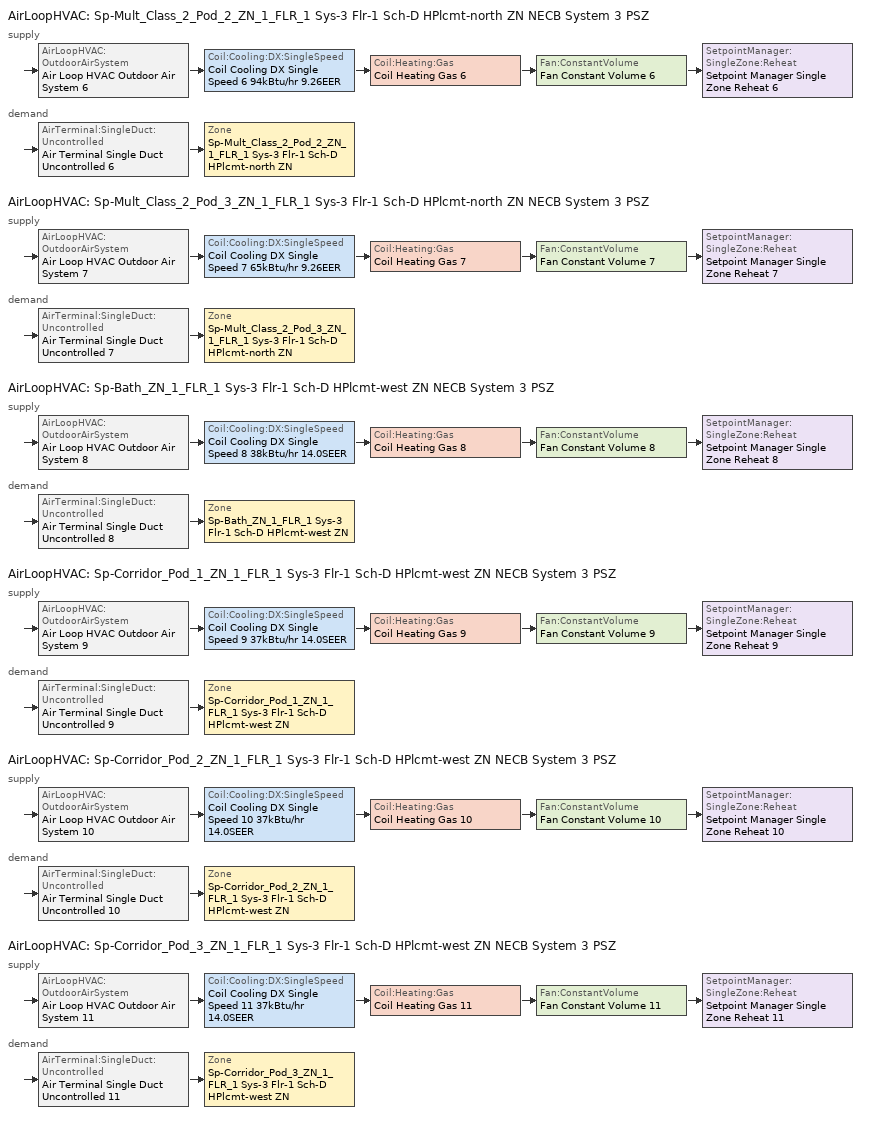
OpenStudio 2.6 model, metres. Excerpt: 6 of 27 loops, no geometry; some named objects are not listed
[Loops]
AirLoopHVAC 'Sp-Mult_Class_2_Pod_2_ZN_1_FLR_1 Sys-3 Flr-1 Sch-D HPlcmt-north ZN NECB System 3 PSZ'
 supply: AirLoopHVAC:OutdoorAirSystem 'Air Loop HVAC Outdoor Air System 6' > Coil:Cooling:DX:SingleSpeed 'Coil Cooling DX Single Speed 6 94kBtu/hr 9.26EER' > Coil:Heating:Gas 'Coil Heating Gas 6' > Fan:ConstantVolume 'Fan Constant Volume 6' > SetpointManager:SingleZone:Reheat 'Setpoint Manager Single Zone Reheat 6'
 demand: AirTerminal:SingleDuct:Uncontrolled 'Air Terminal Single Duct Uncontrolled 6' > Zone 'Sp-Mult_Class_2_Pod_2_ZN_1_FLR_1 Sys-3 Flr-1 Sch-D HPlcmt-north ZN'
AirLoopHVAC 'Sp-Mult_Class_2_Pod_3_ZN_1_FLR_1 Sys-3 Flr-1 Sch-D HPlcmt-north ZN NECB System 3 PSZ'
 supply: AirLoopHVAC:OutdoorAirSystem 'Air Loop HVAC Outdoor Air System 7' > Coil:Cooling:DX:SingleSpeed 'Coil Cooling DX Single Speed 7 65kBtu/hr 9.26EER' > Coil:Heating:Gas 'Coil Heating Gas 7' > Fan:ConstantVolume 'Fan Constant Volume 7' > SetpointManager:SingleZone:Reheat 'Setpoint Manager Single Zone Reheat 7'
 demand: AirTerminal:SingleDuct:Uncontrolled 'Air Terminal Single Duct Uncontrolled 7' > Zone 'Sp-Mult_Class_2_Pod_3_ZN_1_FLR_1 Sys-3 Flr-1 Sch-D HPlcmt-north ZN'
AirLoopHVAC 'Sp-Bath_ZN_1_FLR_1 Sys-3 Flr-1 Sch-D HPlcmt-west ZN NECB System 3 PSZ'
 supply: AirLoopHVAC:OutdoorAirSystem 'Air Loop HVAC Outdoor Air System 8' > Coil:Cooling:DX:SingleSpeed 'Coil Cooling DX Single Speed 8 38kBtu/hr 14.0SEER' > Coil:Heating:Gas 'Coil Heating Gas 8' > Fan:ConstantVolume 'Fan Constant Volume 8' > SetpointManager:SingleZone:Reheat 'Setpoint Manager Single Zone Reheat 8'
 demand: AirTerminal:SingleDuct:Uncontrolled 'Air Terminal Single Duct Uncontrolled 8' > Zone 'Sp-Bath_ZN_1_FLR_1 Sys-3 Flr-1 Sch-D HPlcmt-west ZN'
AirLoopHVAC 'Sp-Corridor_Pod_1_ZN_1_FLR_1 Sys-3 Flr-1 Sch-D HPlcmt-west ZN NECB System 3 PSZ'
 supply: AirLoopHVAC:OutdoorAirSystem 'Air Loop HVAC Outdoor Air System 9' > Coil:Cooling:DX:SingleSpeed 'Coil Cooling DX Single Speed 9 37kBtu/hr 14.0SEER' > Coil:Heating:Gas 'Coil Heating Gas 9' > Fan:ConstantVolume 'Fan Constant Volume 9' > SetpointManager:SingleZone:Reheat 'Setpoint Manager Single Zone Reheat 9'
 demand: AirTerminal:SingleDuct:Uncontrolled 'Air Terminal Single Duct Uncontrolled 9' > Zone 'Sp-Corridor_Pod_1_ZN_1_FLR_1 Sys-3 Flr-1 Sch-D HPlcmt-west ZN'
AirLoopHVAC 'Sp-Corridor_Pod_2_ZN_1_FLR_1 Sys-3 Flr-1 Sch-D HPlcmt-west ZN NECB System 3 PSZ'
 supply: AirLoopHVAC:OutdoorAirSystem 'Air Loop HVAC Outdoor Air System 10' > Coil:Cooling:DX:SingleSpeed 'Coil Cooling DX Single Speed 10 37kBtu/hr 14.0SEER' > Coil:Heating:Gas 'Coil Heating Gas 10' > Fan:ConstantVolume 'Fan Constant Volume 10' > SetpointManager:SingleZone:Reheat 'Setpoint Manager Single Zone Reheat 10'
 demand: AirTerminal:SingleDuct:Uncontrolled 'Air Terminal Single Duct Uncontrolled 10' > Zone 'Sp-Corridor_Pod_2_ZN_1_FLR_1 Sys-3 Flr-1 Sch-D HPlcmt-west ZN'
AirLoopHVAC 'Sp-Corridor_Pod_3_ZN_1_FLR_1 Sys-3 Flr-1 Sch-D HPlcmt-west ZN NECB System 3 PSZ'
 supply: AirLoopHVAC:OutdoorAirSystem 'Air Loop HVAC Outdoor Air System 11' > Coil:Cooling:DX:SingleSpeed 'Coil Cooling DX Single Speed 11 37kBtu/hr 14.0SEER' > Coil:Heating:Gas 'Coil Heating Gas 11' > Fan:ConstantVolume 'Fan Constant Volume 11' > SetpointManager:SingleZone:Reheat 'Setpoint Manager Single Zone Reheat 11'
 demand: AirTerminal:SingleDuct:Uncontrolled 'Air Terminal Single Duct Uncontrolled 11' > Zone 'Sp-Corridor_Pod_3_ZN_1_FLR_1 Sys-3 Flr-1 Sch-D HPlcmt-west ZN'
[Sizing:Zone] Zone Cooling Design Supply Air Temperature Input Method=SupplyAirTemperature; Zone Cooling Design Supply Air Temperature {C}=13; Zone Cooling Design Supply Air Temperature Difference {deltaC}=11.11; Zone Heating Design Supply Air Temperature Input Method=SupplyAirTemperature; Zone Heating Design Supply Air Temperature {C}=43; Zone Heating Design Supply Air Temperature Difference {deltaC}=11.11; Zone Cooling Design Supply Air Humidity Ratio {kg-H2O/kg-air}=0.0085; Zone Heating Design Supply Air Humidity Ratio {kg-H2O/kg-air}=0.008; Zone Heating Sizing Factor=1.3; Zone Cooling Sizing Factor=1.1; Cooling Design Air Flow Method=DesignDay; Heating Design Air Flow Method=DesignDay; Account for Dedicated Outdoor Air System=No; Dedicated Outdoor Air System Control Strategy=NeutralSupplyAir; Dedicated Outdoor Air Low Setpoint Temperature for Design {C}=autosize; Dedicated Outdoor Air High Setpoint Temperature for Design {C}=autosize
Sp-Mult_Class_2_Pod_2_ZN_1_FLR_1 Sys-3 Flr-1 Sch-D HPlcmt-north ZN; Sp-Mult_Class_2_Pod_3_ZN_1_FLR_1 Sys-3 Flr-1 Sch-D HPlcmt-north ZN; Sp-Bath_ZN_1_FLR_1 Sys-3 Flr-1 Sch-D HPlcmt-west ZN; Sp-Corridor_Pod_1_ZN_1_FLR_1 Sys-3 Flr-1 Sch-D HPlcmt-west ZN; Sp-Corridor_Pod_2_ZN_1_FLR_1 Sys-3 Flr-1 Sch-D HPlcmt-west ZN; Sp-Corridor_Pod_3_ZN_1_FLR_1 Sys-3 Flr-1 Sch-D HPlcmt-west ZN
[Zone equipment]
Sp-Mult_Class_2_Pod_2_ZN_1_FLR_1 Sys-3 Flr-1 Sch-D HPlcmt-north ZN: Air Terminal Single Duct Uncontrolled 6, Zone HVAC Baseboard Convective Water 6
Sp-Mult_Class_2_Pod_3_ZN_1_FLR_1 Sys-3 Flr-1 Sch-D HPlcmt-north ZN: Air Terminal Single Duct Uncontrolled 7, Zone HVAC Baseboard Convective Water 7
Sp-Bath_ZN_1_FLR_1 Sys-3 Flr-1 Sch-D HPlcmt-west ZN: Air Terminal Single Duct Uncontrolled 8, Zone HVAC Baseboard Convective Water 8
Sp-Corridor_Pod_1_ZN_1_FLR_1 Sys-3 Flr-1 Sch-D HPlcmt-west ZN: Air Terminal Single Duct Uncontrolled 9, Zone HVAC Baseboard Convective Water 9
Sp-Corridor_Pod_2_ZN_1_FLR_1 Sys-3 Flr-1 Sch-D HPlcmt-west ZN: Air Terminal Single Duct Uncontrolled 10, Zone HVAC Baseboard Convective Water 10
Sp-Corridor_Pod_3_ZN_1_FLR_1 Sys-3 Flr-1 Sch-D HPlcmt-west ZN: Air Terminal Single Duct Uncontrolled 11, Zone HVAC Baseboard Convective Water 11
[AirLoopHVAC] Design Supply Air Flow Rate {m3/s}=AutoSize
Name | Availability Schedule
Sp-Mult_Class_2_Pod_2_ZN_1_FLR_1 Sys-3 Flr-1 Sch-D HPlcmt-north ZN NECB System 3 PSZ | Sp-Mult_Class_2_Pod_2_ZN_1_FLR_1 Sys-3 Flr-1 Sch-D HPlcmt-north ZN NECB System 3 PSZ Occ Sch
Sp-Mult_Class_2_Pod_3_ZN_1_FLR_1 Sys-3 Flr-1 Sch-D HPlcmt-north ZN NECB System 3 PSZ | Sp-Mult_Class_2_Pod_3_ZN_1_FLR_1 Sys-3 Flr-1 Sch-D HPlcmt-north ZN NECB System 3 PSZ Occ Sch
Sp-Bath_ZN_1_FLR_1 Sys-3 Flr-1 Sch-D HPlcmt-west ZN NECB System 3 PSZ | Sp-Bath_ZN_1_FLR_1 Sys-3 Flr-1 Sch-D HPlcmt-west ZN NECB System 3 PSZ Occ Sch
Sp-Corridor_Pod_1_ZN_1_FLR_1 Sys-3 Flr-1 Sch-D HPlcmt-west ZN NECB System 3 PSZ | Sp-Corridor_Pod_1_ZN_1_FLR_1 Sys-3 Flr-1 Sch-D HPlcmt-west ZN NECB System 3 PSZ Occ Sch
Sp-Corridor_Pod_2_ZN_1_FLR_1 Sys-3 Flr-1 Sch-D HPlcmt-west ZN NECB System 3 PSZ | Sp-Corridor_Pod_2_ZN_1_FLR_1 Sys-3 Flr-1 Sch-D HPlcmt-west ZN NECB System 3 PSZ Occ Sch
Sp-Corridor_Pod_3_ZN_1_FLR_1 Sys-3 Flr-1 Sch-D HPlcmt-west ZN NECB System 3 PSZ | Sp-Corridor_Pod_3_ZN_1_FLR_1 Sys-3 Flr-1 Sch-D HPlcmt-west ZN NECB System 3 PSZ Occ Sch
[Sizing:System] Type of Load to Size On=Sensible; Design Outdoor Air Flow Rate {m3/s}=Autosize; Minimum System Air Flow Ratio=1; Preheat Design Temperature {C}=7; Preheat Design Humidity Ratio {kg-H2O/kg-Air}=0.008; Precool Design Temperature {C}=13; Precool Design Humidity Ratio {kg-H2O/kg-Air}=0.008; Central Cooling Design Supply Air Temperature {C}=13; Central Heating Design Supply Air Temperature {C}=43; Sizing Option=NonCoincident; 100% Outdoor Air in Cooling=No; 100% Outdoor Air in Heating=No; Central Cooling Design Supply Air Humidity Ratio {kg-H2O/kg-Air}=0.0085; Central Heating Design Supply Air Humidity Ratio {kg-H2O/kg-Air}=0.008; Cooling Design Air Flow Method=DesignDay; Cooling Design Air Flow Rate {m3/s}=0; Heating Design Air Flow Method=DesignDay; Heating Design Air Flow Rate {m3/s}=0; System Outdoor Air Method=ZoneSum; Zone Maximum Outdoor Air Fraction=1; Cooling Supply Air Flow Rate Per Floor Area {m3/s-m2}=0.00996765; Cooling Fraction of Autosized Cooling Supply Air Flow Rate=1; Cooling Supply Air Flow Rate Per Unit Cooling Capacity {m3/s-W}=3.94755e-05; Heating Supply Air Flow Rate Per Floor Area {m3/s-m2}=0.00996765; Heating Fraction of Autosized Heating Supply Air Flow Rate=1; Heating Fraction of Autosized Cooling Supply Air Flow Rate=1; Heating Supply Air Flow Rate Per Unit Heating Capacity {m3/s-W}=3.15882e-05; Cooling Design Capacity Method=CoolingDesignCapacity; Cooling Design Capacity {W}=autosize; Cooling Design Capacity Per Floor Area {W/m2}=234.7; Fraction of Autosized Cooling Design Capacity=1; Heating Design Capacity Method=HeatingDesignCapacity; Heating Design Capacity {W}=autosize; Heating Design Capacity Per Floor Area {W/m2}=157; Fraction of Autosized Heating Design Capacity=1; Central Cooling Capacity Control Method=OnOff
Sp-Mult_Class_2_Pod_2_ZN_1_FLR_1 Sys-3 Flr-1 Sch-D HPlcmt-north ZN NECB System 3 PSZ; Sp-Mult_Class_2_Pod_3_ZN_1_FLR_1 Sys-3 Flr-1 Sch-D HPlcmt-north ZN NECB System 3 PSZ; Sp-Bath_ZN_1_FLR_1 Sys-3 Flr-1 Sch-D HPlcmt-west ZN NECB System 3 PSZ; Sp-Corridor_Pod_1_ZN_1_FLR_1 Sys-3 Flr-1 Sch-D HPlcmt-west ZN NECB System 3 PSZ; Sp-Corridor_Pod_2_ZN_1_FLR_1 Sys-3 Flr-1 Sch-D HPlcmt-west ZN NECB System 3 PSZ; Sp-Corridor_Pod_3_ZN_1_FLR_1 Sys-3 Flr-1 Sch-D HPlcmt-west ZN NECB System 3 PSZ
[Fan:ConstantVolume] Availability Schedule=Always On Discrete; Fan Efficiency=0.39975; Pressure Rise {Pa}=640; Maximum Flow Rate {m3/s}=AutoSize; Motor Efficiency=0.615
Fan Constant Volume 6; Fan Constant Volume 7; Fan Constant Volume 8; Fan Constant Volume 9; Fan Constant Volume 10; Fan Constant Volume 11
[Coil:Heating:Gas] Availability Schedule=Always On Discrete; Nominal Capacity {W}=AutoSize; Parasitic Electric Load {W}=0; Part Load Fraction Correlation Curve=FURNACE-EFFPLR-NECB2011; Parasitic Gas Load {W}=0
Name | Gas Burner Efficiency
Coil Heating Gas 6; Coil Heating Gas 7 | 0.81
Coil Heating Gas 8; Coil Heating Gas 9; Coil Heating Gas 10; Coil Heating Gas 11 | 0.924
[Coil:Cooling:DX:SingleSpeed] Availability Schedule=Always On Discrete; Rated Total Cooling Capacity {W}=autosize; Rated Sensible Heat Ratio=autosize; Rated Air Flow Rate {m3/s}=autosize; Rated Evaporator Fan Power Per Volume Flow Rate {W/(m3/s)}=773.3; Total Cooling Capacity Function of Temperature Curve=DXCOOL-NECB2011-REF-CAPFT; Total Cooling Capacity Function of Flow Fraction Curve=DXCOOL-NECB2011-REF-CAPFFLOW; Energy Input Ratio Function of Temperature Curve=DXCOOL-NECB2011-REF-COOLEIRFT; Energy Input Ratio Function of Flow Fraction Curve=DXCOOL-NECB2011-REF-COOLEIRFFLOW; Part Load Fraction Correlation Curve=DXCOOL-NECB2011-REF-COOLPLFFPLR; Condenser Type=AirCooled; Evaporative Condenser Effectiveness=0; Evaporative Condenser Air Flow Rate {m3/s}=Autosize; Evaporative Condenser Pump Rated Power Consumption {W}=Autosize; Crankcase Heater Capacity {W}=0; Maximum Outdoor Dry-Bulb Temperature for Crankcase Heater Operation {C}=0; Basin Heater Capacity {W/K}=0; Basin Heater Setpoint Temperature {C}=10
Name | Rated COP {W/W}
Coil Cooling DX Single Speed 6 94kBtu/hr 9.26EER | 3.19842
Coil Cooling DX Single Speed 7 65kBtu/hr 9.26EER | 3.17735
Coil Cooling DX Single Speed 8 38kBtu/hr 14.0SEER; Coil Cooling DX Single Speed 9 37kBtu/hr 14.0SEER; Coil Cooling DX Single Speed 10 37kBtu/hr 14.0SEER; Coil Cooling DX Single Speed 11 37kBtu/hr 14.0SEER | 3.8248
[Controller:OutdoorAir] Minimum Outdoor Air Flow Rate {m3/s}=autosize; Maximum Outdoor Air Flow Rate {m3/s}=Autosize; Economizer Control Action Type=ModulateFlow; Lockout Type=NoLockout; Minimum Limit Type=FixedMinimum; High Humidity Control=No; Heat Recovery Bypass Control Type=BypassWhenOAFlowGreaterThanMinimum
Name | Economizer Control Type | Minimum Outdoor Air Schedule | Controller Mechanical Ventilation | Economizer Maximum Limit Dry-Bulb Temperature {C} | Economizer Maximum Limit Enthalpy {J/kg} | Economizer Minimum Limit Dry-Bulb Temperature {C}
Controller Outdoor Air 6 | DifferentialEnthalpy | Sp-Mult_Class_2_Pod_2_ZN_1_FLR_1 Sys-3 Flr-1 Sch-D HPlcmt-north ZN NECB System 3 PSZ Occ Sch | Controller Mechanical Ventilation 6
Controller Outdoor Air 7 | NoEconomizer | Sp-Mult_Class_2_Pod_3_ZN_1_FLR_1 Sys-3 Flr-1 Sch-D HPlcmt-north ZN NECB System 3 PSZ Occ Sch | Controller Mechanical Ventilation 7 | 28 | 64000 | -100
Controller Outdoor Air 8 | NoEconomizer | Sp-Bath_ZN_1_FLR_1 Sys-3 Flr-1 Sch-D HPlcmt-west ZN NECB System 3 PSZ Occ Sch | Controller Mechanical Ventilation 8 | 28 | 64000 | -100
Controller Outdoor Air 9 | NoEconomizer | Sp-Corridor_Pod_1_ZN_1_FLR_1 Sys-3 Flr-1 Sch-D HPlcmt-west ZN NECB System 3 PSZ Occ Sch | Controller Mechanical Ventilation 9 | 28 | 64000 | -100
Controller Outdoor Air 10 | NoEconomizer | Sp-Corridor_Pod_2_ZN_1_FLR_1 Sys-3 Flr-1 Sch-D HPlcmt-west ZN NECB System 3 PSZ Occ Sch | Controller Mechanical Ventilation 10 | 28 | 64000 | -100
Controller Outdoor Air 11 | NoEconomizer | Sp-Corridor_Pod_3_ZN_1_FLR_1 Sys-3 Flr-1 Sch-D HPlcmt-west ZN NECB System 3 PSZ Occ Sch | Controller Mechanical Ventilation 11 | 28 | 64000 | -100
[Controller:MechanicalVentilation] Availability Schedule=Always On Discrete; System Outdoor Air Method=ZoneSum
Controller Mechanical Ventilation 6; Controller Mechanical Ventilation 7; Controller Mechanical Ventilation 8; Controller Mechanical Ventilation 9; Controller Mechanical Ventilation 10; Controller Mechanical Ventilation 11
[AirLoopHVAC:OutdoorAirSystem]
Name | Controller
Air Loop HVAC Outdoor Air System 6 | Controller Outdoor Air 6
Air Loop HVAC Outdoor Air System 7 | Controller Outdoor Air 7
Air Loop HVAC Outdoor Air System 8 | Controller Outdoor Air 8
Air Loop HVAC Outdoor Air System 9 | Controller Outdoor Air 9
Air Loop HVAC Outdoor Air System 10 | Controller Outdoor Air 10
Air Loop HVAC Outdoor Air System 11 | Controller Outdoor Air 11
[SetpointManager:SingleZone:Reheat] Minimum Supply Air Temperature {C}=13; Maximum Supply Air Temperature {C}=43
Name | Control Zone
Setpoint Manager Single Zone Reheat 6 | Sp-Mult_Class_2_Pod_2_ZN_1_FLR_1 Sys-3 Flr-1 Sch-D HPlcmt-north ZN
Setpoint Manager Single Zone Reheat 7 | Sp-Mult_Class_2_Pod_3_ZN_1_FLR_1 Sys-3 Flr-1 Sch-D HPlcmt-north ZN
Setpoint Manager Single Zone Reheat 8 | Sp-Bath_ZN_1_FLR_1 Sys-3 Flr-1 Sch-D HPlcmt-west ZN
Setpoint Manager Single Zone Reheat 9 | Sp-Corridor_Pod_1_ZN_1_FLR_1 Sys-3 Flr-1 Sch-D HPlcmt-west ZN
Setpoint Manager Single Zone Reheat 10 | Sp-Corridor_Pod_2_ZN_1_FLR_1 Sys-3 Flr-1 Sch-D HPlcmt-west ZN
Setpoint Manager Single Zone Reheat 11 | Sp-Corridor_Pod_3_ZN_1_FLR_1 Sys-3 Flr-1 Sch-D HPlcmt-west ZN
[AirTerminal:SingleDuct:Uncontrolled] Availability Schedule=Always On Discrete; Maximum Air Flow Rate {m3/s}=AutoSize
Air Terminal Single Duct Uncontrolled 6; Air Terminal Single Duct Uncontrolled 7; Air Terminal Single Duct Uncontrolled 8; Air Terminal Single Duct Uncontrolled 9; Air Terminal Single Duct Uncontrolled 10; Air Terminal Single Duct Uncontrolled 11
[HeatExchanger:AirToAir:SensibleAndLatent] Availability Schedule=Always On Discrete; Nominal Supply Air Flow Rate {m3/s}=autosize; Sensible Effectiveness at 100% Heating Air Flow=0.5; Latent Effectiveness at 100% Heating Air Flow=0.5; Sensible Effectiveness at 75% Heating Air Flow=0.5; Latent Effectiveness at 75% Heating Air Flow=0.5; Sensible Effectiveness at 100% Cooling Air Flow=0.5; Latent Effectiveness at 100% Cooling Air Flow=0.5; Sensible Effectiveness at 75% Cooling Air Flow=0.5; Latent Effectiveness at 75% Cooling Air Flow=0.5; Supply Air Outlet Temperature Control=Yes; Heat Exchanger Type=Rotary; Frost Control Type=ExhaustOnly; Threshold Temperature {C}=-23.3; Initial Defrost Time Fraction=0.167; Rate of Defrost Time Fraction Increase {1/K}=1.44; Economizer Lockout=Yes
Name | Nominal Electric Power {W}
Sp-Gym_ZN_1_FLR_1 Sys-3 Flr-1 Sch-B HPlcmt-east ZN NECB System 3 PSZ ERV | 440.369
Sp-Kitchen_ZN_1_FLR_1 Sys-3 Flr-1 Sch-B HPlcmt-east ZN NECB System 3 PSZ ERV | 215.333
Sp-Library_Media_Center_ZN_1_FLR_1 Sys-3 Flr-1 Sch-C HPlcmt-east ZN NECB System 3 PSZ ERV | 297.234
Sp-Lobby_ZN_1_FLR_1 Sys-3 Flr-1 Sch-C HPlcmt-south ZN NECB System 3 PSZ ERV | 546.752
Sp-Main_Corridor_ZN_1_FLR_1 Sys-3 Flr-1 Sch-D HPlcmt-west ZN NECB System 3 PSZ ERV | 169.407
Sp-Mech_ZN_1_FLR_1 Sys-3 Flr-1 Sch-D HPlcmt-core ZN NECB System 3 PSZ ERV | 105.111
Sp-Mult_Class_1_Pod_1_ZN_1_FLR_1 Sys-3 Flr-1 Sch-D HPlcmt-south ZN NECB System 3 PSZ ERV; Sp-Mult_Class_1_Pod_2_ZN_1_FLR_1 Sys-3 Flr-1 Sch-D HPlcmt-south ZN NECB System 3 PSZ ERV; Sp-Mult_Class_1_Pod_3_ZN_1_FLR_1 Sys-3 Flr-1 Sch-D HPlcmt-south ZN NECB System 3 PSZ ERV; Sp-Mult_Class_2_Pod_1_ZN_1_FLR_1 Sys-3 Flr-1 Sch-D HPlcmt-north ZN NECB System 3 PSZ ERV; Sp-Mult_Class_2_Pod_2_ZN_1_FLR_1 Sys-3 Flr-1 Sch-D HPlcmt-north ZN NECB System 3 PSZ ERV | 1002.76
Sp-Mult_Class_2_Pod_3_ZN_1_FLR_1 Sys-3 Flr-1 Sch-D HPlcmt-north ZN NECB System 3 PSZ ERV | 679.183
Sp-Offices_ZN_1_FLR_1 Sys-3 Flr-1 Sch-A HPlcmt-east ZN NECB System 3 PSZ ERV | 183.414
[SetpointManager:OutdoorAirPretreat] Minimum Setpoint Temperature {C}=-99; Maximum Setpoint Temperature {C}=99; Minimum Setpoint Humidity Ratio {kgWater/kgDryAir}=1e-05; Maximum Setpoint Humidity Ratio {kgWater/kgDryAir}=1
Setpoint Manager Outdoor Air Pretreat 1; Setpoint Manager Outdoor Air Pretreat 2; Setpoint Manager Outdoor Air Pretreat 3; Setpoint Manager Outdoor Air Pretreat 4; Setpoint Manager Outdoor Air Pretreat 5; Setpoint Manager Outdoor Air Pretreat 6; Setpoint Manager Outdoor Air Pretreat 7; Setpoint Manager Outdoor Air Pretreat 8; Setpoint Manager Outdoor Air Pretreat 9; Setpoint Manager Outdoor Air Pretreat 10; Setpoint Manager Outdoor Air Pretreat 11; Setpoint Manager Outdoor Air Pretreat 12; Setpoint Manager Outdoor Air Pretreat 13; Setpoint Manager Outdoor Air Pretreat 14; Setpoint Manager Outdoor Air Pretreat 15; Setpoint Manager Outdoor Air Pretreat 16; Setpoint Manager Outdoor Air Pretreat 17; Setpoint Manager Outdoor Air Pretreat 18; Setpoint Manager Outdoor Air Pretreat 19; Setpoint Manager Outdoor Air Pretreat 20; Setpoint Manager Outdoor Air Pretreat 21; Setpoint Manager Outdoor Air Pretreat 22; Setpoint Manager Outdoor Air Pretreat 23; Setpoint Manager Outdoor Air Pretreat 24; Setpoint Manager Outdoor Air Pretreat 25
[AvailabilityManager:NightCycle] Control Type=CycleOnAny; Thermostat Tolerance {deltaC}=1; Cycling Run Time {s}=3600
Availability Manager Night Cycle 1; Availability Manager Night Cycle 2; Availability Manager Night Cycle 3; Availability Manager Night Cycle 4; Availability Manager Night Cycle 5; Availability Manager Night Cycle 6; Availability Manager Night Cycle 7; Availability Manager Night Cycle 8; Availability Manager Night Cycle 9; Availability Manager Night Cycle 10; Availability Manager Night Cycle 11; Availability Manager Night Cycle 12; Availability Manager Night Cycle 13; Availability Manager Night Cycle 14; Availability Manager Night Cycle 15; Availability Manager Night Cycle 16; Availability Manager Night Cycle 17; Availability Manager Night Cycle 18; Availability Manager Night Cycle 19; Availability Manager Night Cycle 20; Availability Manager Night Cycle 21; Availability Manager Night Cycle 22; Availability Manager Night Cycle 23; Availability Manager Night Cycle 24; Availability Manager Night Cycle 25
[Schedule:Ruleset]
Name | Default Day Schedule | Summer Design Day Schedule | Winter Design Day Schedule
Sp-Bath_ZN_1_FLR_1 Sys-3 Flr-1 Sch-D HPlcmt-west ZN NECB System 3 PSZ Occ Sch | Sp-Bath_ZN_1_FLR_1 Sys-3 Flr-1 Sch-D HPlcmt-west ZN NECB System 3 PSZ Occ Sch Default | Sp-Bath_ZN_1_FLR_1 Sys-3 Flr-1 Sch-D HPlcmt-west ZN NECB System 3 PSZ Occ Sch Summer Design Day | Sp-Bath_ZN_1_FLR_1 Sys-3 Flr-1 Sch-D HPlcmt-west ZN NECB System 3 PSZ Occ Sch Winter Design Day
Sp-Corridor_Pod_1_ZN_1_FLR_1 Sys-3 Flr-1 Sch-D HPlcmt-west ZN NECB System 3 PSZ Occ Sch | Sp-Corridor_Pod_1_ZN_1_FLR_1 Sys-3 Flr-1 Sch-D HPlcmt-west ZN NECB System 3 PSZ Occ Sch Default | Sp-Corridor_Pod_1_ZN_1_FLR_1 Sys-3 Flr-1 Sch-D HPlcmt-west ZN NECB System 3 PSZ Occ Sch Summer Design Day | Sp-Corridor_Pod_1_ZN_1_FLR_1 Sys-3 Flr-1 Sch-D HPlcmt-west ZN NECB System 3 PSZ Occ Sch Winter Design Day
Sp-Corridor_Pod_2_ZN_1_FLR_1 Sys-3 Flr-1 Sch-D HPlcmt-west ZN NECB System 3 PSZ Occ Sch | Sp-Corridor_Pod_2_ZN_1_FLR_1 Sys-3 Flr-1 Sch-D HPlcmt-west ZN NECB System 3 PSZ Occ Sch Default | Sp-Corridor_Pod_2_ZN_1_FLR_1 Sys-3 Flr-1 Sch-D HPlcmt-west ZN NECB System 3 PSZ Occ Sch Summer Design Day | Sp-Corridor_Pod_2_ZN_1_FLR_1 Sys-3 Flr-1 Sch-D HPlcmt-west ZN NECB System 3 PSZ Occ Sch Winter Design Day
Sp-Corridor_Pod_3_ZN_1_FLR_1 Sys-3 Flr-1 Sch-D HPlcmt-west ZN NECB System 3 PSZ Occ Sch | Sp-Corridor_Pod_3_ZN_1_FLR_1 Sys-3 Flr-1 Sch-D HPlcmt-west ZN NECB System 3 PSZ Occ Sch Default | Sp-Corridor_Pod_3_ZN_1_FLR_1 Sys-3 Flr-1 Sch-D HPlcmt-west ZN NECB System 3 PSZ Occ Sch Summer Design Day | Sp-Corridor_Pod_3_ZN_1_FLR_1 Sys-3 Flr-1 Sch-D HPlcmt-west ZN NECB System 3 PSZ Occ Sch Winter Design Day
Sp-Mult_Class_2_Pod_2_ZN_1_FLR_1 Sys-3 Flr-1 Sch-D HPlcmt-north ZN NECB System 3 PSZ Occ Sch | Sp-Mult_Class_2_Pod_2_ZN_1_FLR_1 Sys-3 Flr-1 Sch-D HPlcmt-north ZN NECB System 3 PSZ Occ Sch Default | Sp-Mult_Class_2_Pod_2_ZN_1_FLR_1 Sys-3 Flr-1 Sch-D HPlcmt-north ZN NECB System 3 PSZ Occ Sch Summer Design Day | Sp-Mult_Class_2_Pod_2_ZN_1_FLR_1 Sys-3 Flr-1 Sch-D HPlcmt-north ZN NECB System 3 PSZ Occ Sch Winter Design Day
Sp-Mult_Class_2_Pod_3_ZN_1_FLR_1 Sys-3 Flr-1 Sch-D HPlcmt-north ZN NECB System 3 PSZ Occ Sch | Sp-Mult_Class_2_Pod_3_ZN_1_FLR_1 Sys-3 Flr-1 Sch-D HPlcmt-north ZN NECB System 3 PSZ Occ Sch Default | Sp-Mult_Class_2_Pod_3_ZN_1_FLR_1 Sys-3 Flr-1 Sch-D HPlcmt-north ZN NECB System 3 PSZ Occ Sch Summer Design Day | Sp-Mult_Class_2_Pod_3_ZN_1_FLR_1 Sys-3 Flr-1 Sch-D HPlcmt-north ZN NECB System 3 PSZ Occ Sch Winter Design Day
[Schedule:Day]
Sp-Bath_ZN_1_FLR_1 Sys-3 Flr-1 Sch-D HPlcmt-west ZN NECB System 3 PSZ Occ Sch Default; Sp-Bath_ZN_1_FLR_1 Sys-3 Flr-1 Sch-D HPlcmt-west ZN NECB System 3 PSZ Occ Sch Winter Design Day; Sp-Bath_ZN_1_FLR_1 Sys-3 Flr-1 Sch-D HPlcmt-west ZN NECB System 3 PSZ Occ Sch Summer Design Day; Sp-Corridor_Pod_1_ZN_1_FLR_1 Sys-3 Flr-1 Sch-D HPlcmt-west ZN NECB System 3 PSZ Occ Sch Default; Sp-Corridor_Pod_1_ZN_1_FLR_1 Sys-3 Flr-1 Sch-D HPlcmt-west ZN NECB System 3 PSZ Occ Sch Winter Design Day; Sp-Corridor_Pod_1_ZN_1_FLR_1 Sys-3 Flr-1 Sch-D HPlcmt-west ZN NECB System 3 PSZ Occ Sch Summer Design Day; Sp-Corridor_Pod_2_ZN_1_FLR_1 Sys-3 Flr-1 Sch-D HPlcmt-west ZN NECB System 3 PSZ Occ Sch Default; Sp-Corridor_Pod_2_ZN_1_FLR_1 Sys-3 Flr-1 Sch-D HPlcmt-west ZN NECB System 3 PSZ Occ Sch Winter Design Day; Sp-Corridor_Pod_2_ZN_1_FLR_1 Sys-3 Flr-1 Sch-D HPlcmt-west ZN NECB System 3 PSZ Occ Sch Summer Design Day; Sp-Corridor_Pod_3_ZN_1_FLR_1 Sys-3 Flr-1 Sch-D HPlcmt-west ZN NECB System 3 PSZ Occ Sch Default; Sp-Corridor_Pod_3_ZN_1_FLR_1 Sys-3 Flr-1 Sch-D HPlcmt-west ZN NECB System 3 PSZ Occ Sch Winter Design Day; Sp-Corridor_Pod_3_ZN_1_FLR_1 Sys-3 Flr-1 Sch-D HPlcmt-west ZN NECB System 3 PSZ Occ Sch Summer Design Day; Sp-Mult_Class_2_Pod_2_ZN_1_FLR_1 Sys-3 Flr-1 Sch-D HPlcmt-north ZN NECB System 3 PSZ Occ Sch Default; Sp-Mult_Class_2_Pod_2_ZN_1_FLR_1 Sys-3 Flr-1 Sch-D HPlcmt-north ZN NECB System 3 PSZ Occ Sch Winter Design Day; Sp-Mult_Class_2_Pod_2_ZN_1_FLR_1 Sys-3 Flr-1 Sch-D HPlcmt-north ZN NECB System 3 PSZ Occ Sch Summer Design Day; Sp-Mult_Class_2_Pod_3_ZN_1_FLR_1 Sys-3 Flr-1 Sch-D HPlcmt-north ZN NECB System 3 PSZ Occ Sch Default; Sp-Mult_Class_2_Pod_3_ZN_1_FLR_1 Sys-3 Flr-1 Sch-D HPlcmt-north ZN NECB System 3 PSZ Occ Sch Winter Design Day; Sp-Mult_Class_2_Pod_3_ZN_1_FLR_1 Sys-3 Flr-1 Sch-D HPlcmt-north ZN NECB System 3 PSZ Occ Sch Summer Design Day: 24, 0, 1
Sp-Bath_ZN_1_FLR_1 Sys-3 Flr-1 Sch-D HPlcmt-west ZN NECB System 3 PSZ Occ Sch Monday; Sp-Bath_ZN_1_FLR_1 Sys-3 Flr-1 Sch-D HPlcmt-west ZN NECB System 3 PSZ Occ Sch Tuesday; Sp-Bath_ZN_1_FLR_1 Sys-3 Flr-1 Sch-D HPlcmt-west ZN NECB System 3 PSZ Occ Sch Wednesday; Sp-Bath_ZN_1_FLR_1 Sys-3 Flr-1 Sch-D HPlcmt-west ZN NECB System 3 PSZ Occ Sch Thursday; Sp-Bath_ZN_1_FLR_1 Sys-3 Flr-1 Sch-D HPlcmt-west ZN NECB System 3 PSZ Occ Sch Friday; Sp-Corridor_Pod_1_ZN_1_FLR_1 Sys-3 Flr-1 Sch-D HPlcmt-west ZN NECB System 3 PSZ Occ Sch Monday; Sp-Corridor_Pod_1_ZN_1_FLR_1 Sys-3 Flr-1 Sch-D HPlcmt-west ZN NECB System 3 PSZ Occ Sch Tuesday; Sp-Corridor_Pod_1_ZN_1_FLR_1 Sys-3 Flr-1 Sch-D HPlcmt-west ZN NECB System 3 PSZ Occ Sch Wednesday; Sp-Corridor_Pod_1_ZN_1_FLR_1 Sys-3 Flr-1 Sch-D HPlcmt-west ZN NECB System 3 PSZ Occ Sch Thursday; Sp-Corridor_Pod_1_ZN_1_FLR_1 Sys-3 Flr-1 Sch-D HPlcmt-west ZN NECB System 3 PSZ Occ Sch Friday; Sp-Corridor_Pod_2_ZN_1_FLR_1 Sys-3 Flr-1 Sch-D HPlcmt-west ZN NECB System 3 PSZ Occ Sch Monday; Sp-Corridor_Pod_2_ZN_1_FLR_1 Sys-3 Flr-1 Sch-D HPlcmt-west ZN NECB System 3 PSZ Occ Sch Tuesday; Sp-Corridor_Pod_2_ZN_1_FLR_1 Sys-3 Flr-1 Sch-D HPlcmt-west ZN NECB System 3 PSZ Occ Sch Wednesday; Sp-Corridor_Pod_2_ZN_1_FLR_1 Sys-3 Flr-1 Sch-D HPlcmt-west ZN NECB System 3 PSZ Occ Sch Thursday; Sp-Corridor_Pod_2_ZN_1_FLR_1 Sys-3 Flr-1 Sch-D HPlcmt-west ZN NECB System 3 PSZ Occ Sch Friday; Sp-Corridor_Pod_3_ZN_1_FLR_1 Sys-3 Flr-1 Sch-D HPlcmt-west ZN NECB System 3 PSZ Occ Sch Monday; Sp-Corridor_Pod_3_ZN_1_FLR_1 Sys-3 Flr-1 Sch-D HPlcmt-west ZN NECB System 3 PSZ Occ Sch Tuesday; Sp-Corridor_Pod_3_ZN_1_FLR_1 Sys-3 Flr-1 Sch-D HPlcmt-west ZN NECB System 3 PSZ Occ Sch Wednesday; Sp-Corridor_Pod_3_ZN_1_FLR_1 Sys-3 Flr-1 Sch-D HPlcmt-west ZN NECB System 3 PSZ Occ Sch Thursday; Sp-Corridor_Pod_3_ZN_1_FLR_1 Sys-3 Flr-1 Sch-D HPlcmt-west ZN NECB System 3 PSZ Occ Sch Friday; Sp-Mult_Class_2_Pod_2_ZN_1_FLR_1 Sys-3 Flr-1 Sch-D HPlcmt-north ZN NECB System 3 PSZ Occ Sch Monday; Sp-Mult_Class_2_Pod_2_ZN_1_FLR_1 Sys-3 Flr-1 Sch-D HPlcmt-north ZN NECB System 3 PSZ Occ Sch Tuesday; Sp-Mult_Class_2_Pod_2_ZN_1_FLR_1 Sys-3 Flr-1 Sch-D HPlcmt-north ZN NECB System 3 PSZ Occ Sch Wednesday; Sp-Mult_Class_2_Pod_2_ZN_1_FLR_1 Sys-3 Flr-1 Sch-D HPlcmt-north ZN NECB System 3 PSZ Occ Sch Thursday; Sp-Mult_Class_2_Pod_2_ZN_1_FLR_1 Sys-3 Flr-1 Sch-D HPlcmt-north ZN NECB System 3 PSZ Occ Sch Friday; Sp-Mult_Class_2_Pod_3_ZN_1_FLR_1 Sys-3 Flr-1 Sch-D HPlcmt-north ZN NECB System 3 PSZ Occ Sch Monday; Sp-Mult_Class_2_Pod_3_ZN_1_FLR_1 Sys-3 Flr-1 Sch-D HPlcmt-north ZN NECB System 3 PSZ Occ Sch Tuesday; Sp-Mult_Class_2_Pod_3_ZN_1_FLR_1 Sys-3 Flr-1 Sch-D HPlcmt-north ZN NECB System 3 PSZ Occ Sch Wednesday; Sp-Mult_Class_2_Pod_3_ZN_1_FLR_1 Sys-3 Flr-1 Sch-D HPlcmt-north ZN NECB System 3 PSZ Occ Sch Thursday; Sp-Mult_Class_2_Pod_3_ZN_1_FLR_1 Sys-3 Flr-1 Sch-D HPlcmt-north ZN NECB System 3 PSZ Occ Sch Friday: 9, 0, 0, 18, 0, 1, 19, 0, 0, 22, 0, 1, 24, 0, 0
Sp-Bath_ZN_1_FLR_1 Sys-3 Flr-1 Sch-D HPlcmt-west ZN NECB System 3 PSZ Occ Sch Saturday; Sp-Bath_ZN_1_FLR_1 Sys-3 Flr-1 Sch-D HPlcmt-west ZN NECB System 3 PSZ Occ Sch Sunday; Sp-Corridor_Pod_1_ZN_1_FLR_1 Sys-3 Flr-1 Sch-D HPlcmt-west ZN NECB System 3 PSZ Occ Sch Saturday; Sp-Corridor_Pod_1_ZN_1_FLR_1 Sys-3 Flr-1 Sch-D HPlcmt-west ZN NECB System 3 PSZ Occ Sch Sunday; Sp-Corridor_Pod_2_ZN_1_FLR_1 Sys-3 Flr-1 Sch-D HPlcmt-west ZN NECB System 3 PSZ Occ Sch Saturday; Sp-Corridor_Pod_2_ZN_1_FLR_1 Sys-3 Flr-1 Sch-D HPlcmt-west ZN NECB System 3 PSZ Occ Sch Sunday; Sp-Corridor_Pod_3_ZN_1_FLR_1 Sys-3 Flr-1 Sch-D HPlcmt-west ZN NECB System 3 PSZ Occ Sch Saturday; Sp-Corridor_Pod_3_ZN_1_FLR_1 Sys-3 Flr-1 Sch-D HPlcmt-west ZN NECB System 3 PSZ Occ Sch Sunday; Sp-Mult_Class_2_Pod_2_ZN_1_FLR_1 Sys-3 Flr-1 Sch-D HPlcmt-north ZN NECB System 3 PSZ Occ Sch Saturday; Sp-Mult_Class_2_Pod_2_ZN_1_FLR_1 Sys-3 Flr-1 Sch-D HPlcmt-north ZN NECB System 3 PSZ Occ Sch Sunday; Sp-Mult_Class_2_Pod_3_ZN_1_FLR_1 Sys-3 Flr-1 Sch-D HPlcmt-north ZN NECB System 3 PSZ Occ Sch Saturday; Sp-Mult_Class_2_Pod_3_ZN_1_FLR_1 Sys-3 Flr-1 Sch-D HPlcmt-north ZN NECB System 3 PSZ Occ Sch Sunday: 24, 0, 0
[Schedule:Rule] Date Specification Type=DateRange; Start Month=1; Start Day=1; End Month=12
Name | Schedule Ruleset | Rule Order | Day Schedule | Apply Monday | End Day | Apply Tuesday | Apply Wednesday | Apply Thursday | Apply Friday | Apply Saturday | Apply Sunday
Sp-Bath_ZN_1_FLR_1 Sys-3 Flr-1 Sch-D HPlcmt-west ZN NECB System 3 PSZ Occ Sch Monday Rule | Sp-Bath_ZN_1_FLR_1 Sys-3 Flr-1 Sch-D HPlcmt-west ZN NECB System 3 PSZ Occ Sch | 6 | Sp-Bath_ZN_1_FLR_1 Sys-3 Flr-1 Sch-D HPlcmt-west ZN NECB System 3 PSZ Occ Sch Monday | Yes | 25
Sp-Bath_ZN_1_FLR_1 Sys-3 Flr-1 Sch-D HPlcmt-west ZN NECB System 3 PSZ Occ Sch Tuesday Rule | Sp-Bath_ZN_1_FLR_1 Sys-3 Flr-1 Sch-D HPlcmt-west ZN NECB System 3 PSZ Occ Sch | 5 | Sp-Bath_ZN_1_FLR_1 Sys-3 Flr-1 Sch-D HPlcmt-west ZN NECB System 3 PSZ Occ Sch Tuesday |  | 26 | Yes
Sp-Bath_ZN_1_FLR_1 Sys-3 Flr-1 Sch-D HPlcmt-west ZN NECB System 3 PSZ Occ Sch Wednesday Rule | Sp-Bath_ZN_1_FLR_1 Sys-3 Flr-1 Sch-D HPlcmt-west ZN NECB System 3 PSZ Occ Sch | 4 | Sp-Bath_ZN_1_FLR_1 Sys-3 Flr-1 Sch-D HPlcmt-west ZN NECB System 3 PSZ Occ Sch Wednesday |  | 27 |  | Yes
Sp-Bath_ZN_1_FLR_1 Sys-3 Flr-1 Sch-D HPlcmt-west ZN NECB System 3 PSZ Occ Sch Thursday Rule | Sp-Bath_ZN_1_FLR_1 Sys-3 Flr-1 Sch-D HPlcmt-west ZN NECB System 3 PSZ Occ Sch | 3 | Sp-Bath_ZN_1_FLR_1 Sys-3 Flr-1 Sch-D HPlcmt-west ZN NECB System 3 PSZ Occ Sch Thursday |  | 28 |  |  | Yes
Sp-Bath_ZN_1_FLR_1 Sys-3 Flr-1 Sch-D HPlcmt-west ZN NECB System 3 PSZ Occ Sch Friday Rule | Sp-Bath_ZN_1_FLR_1 Sys-3 Flr-1 Sch-D HPlcmt-west ZN NECB System 3 PSZ Occ Sch | 2 | Sp-Bath_ZN_1_FLR_1 Sys-3 Flr-1 Sch-D HPlcmt-west ZN NECB System 3 PSZ Occ Sch Friday |  | 29 |  |  |  | Yes
Sp-Bath_ZN_1_FLR_1 Sys-3 Flr-1 Sch-D HPlcmt-west ZN NECB System 3 PSZ Occ Sch Saturday Rule | Sp-Bath_ZN_1_FLR_1 Sys-3 Flr-1 Sch-D HPlcmt-west ZN NECB System 3 PSZ Occ Sch | 1 | Sp-Bath_ZN_1_FLR_1 Sys-3 Flr-1 Sch-D HPlcmt-west ZN NECB System 3 PSZ Occ Sch Saturday |  | 30 |  |  |  |  | Yes
Sp-Bath_ZN_1_FLR_1 Sys-3 Flr-1 Sch-D HPlcmt-west ZN NECB System 3 PSZ Occ Sch Sunday Rule | Sp-Bath_ZN_1_FLR_1 Sys-3 Flr-1 Sch-D HPlcmt-west ZN NECB System 3 PSZ Occ Sch | 0 | Sp-Bath_ZN_1_FLR_1 Sys-3 Flr-1 Sch-D HPlcmt-west ZN NECB System 3 PSZ Occ Sch Sunday |  | 31 |  |  |  |  |  | Yes
Sp-Corridor_Pod_1_ZN_1_FLR_1 Sys-3 Flr-1 Sch-D HPlcmt-west ZN NECB System 3 PSZ Occ Sch Monday Rule | Sp-Corridor_Pod_1_ZN_1_FLR_1 Sys-3 Flr-1 Sch-D HPlcmt-west ZN NECB System 3 PSZ Occ Sch | 6 | Sp-Corridor_Pod_1_ZN_1_FLR_1 Sys-3 Flr-1 Sch-D HPlcmt-west ZN NECB System 3 PSZ Occ Sch Monday | Yes | 25
Sp-Corridor_Pod_1_ZN_1_FLR_1 Sys-3 Flr-1 Sch-D HPlcmt-west ZN NECB System 3 PSZ Occ Sch Tuesday Rule | Sp-Corridor_Pod_1_ZN_1_FLR_1 Sys-3 Flr-1 Sch-D HPlcmt-west ZN NECB System 3 PSZ Occ Sch | 5 | Sp-Corridor_Pod_1_ZN_1_FLR_1 Sys-3 Flr-1 Sch-D HPlcmt-west ZN NECB System 3 PSZ Occ Sch Tuesday |  | 26 | Yes
Sp-Corridor_Pod_1_ZN_1_FLR_1 Sys-3 Flr-1 Sch-D HPlcmt-west ZN NECB System 3 PSZ Occ Sch Wednesday Rule | Sp-Corridor_Pod_1_ZN_1_FLR_1 Sys-3 Flr-1 Sch-D HPlcmt-west ZN NECB System 3 PSZ Occ Sch | 4 | Sp-Corridor_Pod_1_ZN_1_FLR_1 Sys-3 Flr-1 Sch-D HPlcmt-west ZN NECB System 3 PSZ Occ Sch Wednesday |  | 27 |  | Yes
Sp-Corridor_Pod_1_ZN_1_FLR_1 Sys-3 Flr-1 Sch-D HPlcmt-west ZN NECB System 3 PSZ Occ Sch Thursday Rule | Sp-Corridor_Pod_1_ZN_1_FLR_1 Sys-3 Flr-1 Sch-D HPlcmt-west ZN NECB System 3 PSZ Occ Sch | 3 | Sp-Corridor_Pod_1_ZN_1_FLR_1 Sys-3 Flr-1 Sch-D HPlcmt-west ZN NECB System 3 PSZ Occ Sch Thursday |  | 28 |  |  | Yes
Sp-Corridor_Pod_1_ZN_1_FLR_1 Sys-3 Flr-1 Sch-D HPlcmt-west ZN NECB System 3 PSZ Occ Sch Friday Rule | Sp-Corridor_Pod_1_ZN_1_FLR_1 Sys-3 Flr-1 Sch-D HPlcmt-west ZN NECB System 3 PSZ Occ Sch | 2 | Sp-Corridor_Pod_1_ZN_1_FLR_1 Sys-3 Flr-1 Sch-D HPlcmt-west ZN NECB System 3 PSZ Occ Sch Friday |  | 29 |  |  |  | Yes
Sp-Corridor_Pod_1_ZN_1_FLR_1 Sys-3 Flr-1 Sch-D HPlcmt-west ZN NECB System 3 PSZ Occ Sch Saturday Rule | Sp-Corridor_Pod_1_ZN_1_FLR_1 Sys-3 Flr-1 Sch-D HPlcmt-west ZN NECB System 3 PSZ Occ Sch | 1 | Sp-Corridor_Pod_1_ZN_1_FLR_1 Sys-3 Flr-1 Sch-D HPlcmt-west ZN NECB System 3 PSZ Occ Sch Saturday |  | 30 |  |  |  |  | Yes
Sp-Corridor_Pod_1_ZN_1_FLR_1 Sys-3 Flr-1 Sch-D HPlcmt-west ZN NECB System 3 PSZ Occ Sch Sunday Rule | Sp-Corridor_Pod_1_ZN_1_FLR_1 Sys-3 Flr-1 Sch-D HPlcmt-west ZN NECB System 3 PSZ Occ Sch | 0 | Sp-Corridor_Pod_1_ZN_1_FLR_1 Sys-3 Flr-1 Sch-D HPlcmt-west ZN NECB System 3 PSZ Occ Sch Sunday |  | 31 |  |  |  |  |  | Yes
Sp-Corridor_Pod_2_ZN_1_FLR_1 Sys-3 Flr-1 Sch-D HPlcmt-west ZN NECB System 3 PSZ Occ Sch Monday Rule | Sp-Corridor_Pod_2_ZN_1_FLR_1 Sys-3 Flr-1 Sch-D HPlcmt-west ZN NECB System 3 PSZ Occ Sch | 6 | Sp-Corridor_Pod_2_ZN_1_FLR_1 Sys-3 Flr-1 Sch-D HPlcmt-west ZN NECB System 3 PSZ Occ Sch Monday | Yes | 25
Sp-Corridor_Pod_2_ZN_1_FLR_1 Sys-3 Flr-1 Sch-D HPlcmt-west ZN NECB System 3 PSZ Occ Sch Tuesday Rule | Sp-Corridor_Pod_2_ZN_1_FLR_1 Sys-3 Flr-1 Sch-D HPlcmt-west ZN NECB System 3 PSZ Occ Sch | 5 | Sp-Corridor_Pod_2_ZN_1_FLR_1 Sys-3 Flr-1 Sch-D HPlcmt-west ZN NECB System 3 PSZ Occ Sch Tuesday |  | 26 | Yes
Sp-Corridor_Pod_2_ZN_1_FLR_1 Sys-3 Flr-1 Sch-D HPlcmt-west ZN NECB System 3 PSZ Occ Sch Wednesday Rule | Sp-Corridor_Pod_2_ZN_1_FLR_1 Sys-3 Flr-1 Sch-D HPlcmt-west ZN NECB System 3 PSZ Occ Sch | 4 | Sp-Corridor_Pod_2_ZN_1_FLR_1 Sys-3 Flr-1 Sch-D HPlcmt-west ZN NECB System 3 PSZ Occ Sch Wednesday |  | 27 |  | Yes
Sp-Corridor_Pod_2_ZN_1_FLR_1 Sys-3 Flr-1 Sch-D HPlcmt-west ZN NECB System 3 PSZ Occ Sch Thursday Rule | Sp-Corridor_Pod_2_ZN_1_FLR_1 Sys-3 Flr-1 Sch-D HPlcmt-west ZN NECB System 3 PSZ Occ Sch | 3 | Sp-Corridor_Pod_2_ZN_1_FLR_1 Sys-3 Flr-1 Sch-D HPlcmt-west ZN NECB System 3 PSZ Occ Sch Thursday |  | 28 |  |  | Yes
Sp-Corridor_Pod_2_ZN_1_FLR_1 Sys-3 Flr-1 Sch-D HPlcmt-west ZN NECB System 3 PSZ Occ Sch Friday Rule | Sp-Corridor_Pod_2_ZN_1_FLR_1 Sys-3 Flr-1 Sch-D HPlcmt-west ZN NECB System 3 PSZ Occ Sch | 2 | Sp-Corridor_Pod_2_ZN_1_FLR_1 Sys-3 Flr-1 Sch-D HPlcmt-west ZN NECB System 3 PSZ Occ Sch Friday |  | 29 |  |  |  | Yes
Sp-Corridor_Pod_2_ZN_1_FLR_1 Sys-3 Flr-1 Sch-D HPlcmt-west ZN NECB System 3 PSZ Occ Sch Saturday Rule | Sp-Corridor_Pod_2_ZN_1_FLR_1 Sys-3 Flr-1 Sch-D HPlcmt-west ZN NECB System 3 PSZ Occ Sch | 1 | Sp-Corridor_Pod_2_ZN_1_FLR_1 Sys-3 Flr-1 Sch-D HPlcmt-west ZN NECB System 3 PSZ Occ Sch Saturday |  | 30 |  |  |  |  | Yes
Sp-Corridor_Pod_2_ZN_1_FLR_1 Sys-3 Flr-1 Sch-D HPlcmt-west ZN NECB System 3 PSZ Occ Sch Sunday Rule | Sp-Corridor_Pod_2_ZN_1_FLR_1 Sys-3 Flr-1 Sch-D HPlcmt-west ZN NECB System 3 PSZ Occ Sch | 0 | Sp-Corridor_Pod_2_ZN_1_FLR_1 Sys-3 Flr-1 Sch-D HPlcmt-west ZN NECB System 3 PSZ Occ Sch Sunday |  | 31 |  |  |  |  |  | Yes
Sp-Corridor_Pod_3_ZN_1_FLR_1 Sys-3 Flr-1 Sch-D HPlcmt-west ZN NECB System 3 PSZ Occ Sch Monday Rule | Sp-Corridor_Pod_3_ZN_1_FLR_1 Sys-3 Flr-1 Sch-D HPlcmt-west ZN NECB System 3 PSZ Occ Sch | 6 | Sp-Corridor_Pod_3_ZN_1_FLR_1 Sys-3 Flr-1 Sch-D HPlcmt-west ZN NECB System 3 PSZ Occ Sch Monday | Yes | 25
Sp-Corridor_Pod_3_ZN_1_FLR_1 Sys-3 Flr-1 Sch-D HPlcmt-west ZN NECB System 3 PSZ Occ Sch Tuesday Rule | Sp-Corridor_Pod_3_ZN_1_FLR_1 Sys-3 Flr-1 Sch-D HPlcmt-west ZN NECB System 3 PSZ Occ Sch | 5 | Sp-Corridor_Pod_3_ZN_1_FLR_1 Sys-3 Flr-1 Sch-D HPlcmt-west ZN NECB System 3 PSZ Occ Sch Tuesday |  | 26 | Yes
Sp-Corridor_Pod_3_ZN_1_FLR_1 Sys-3 Flr-1 Sch-D HPlcmt-west ZN NECB System 3 PSZ Occ Sch Wednesday Rule | Sp-Corridor_Pod_3_ZN_1_FLR_1 Sys-3 Flr-1 Sch-D HPlcmt-west ZN NECB System 3 PSZ Occ Sch | 4 | Sp-Corridor_Pod_3_ZN_1_FLR_1 Sys-3 Flr-1 Sch-D HPlcmt-west ZN NECB System 3 PSZ Occ Sch Wednesday |  | 27 |  | Yes
Sp-Corridor_Pod_3_ZN_1_FLR_1 Sys-3 Flr-1 Sch-D HPlcmt-west ZN NECB System 3 PSZ Occ Sch Thursday Rule | Sp-Corridor_Pod_3_ZN_1_FLR_1 Sys-3 Flr-1 Sch-D HPlcmt-west ZN NECB System 3 PSZ Occ Sch | 3 | Sp-Corridor_Pod_3_ZN_1_FLR_1 Sys-3 Flr-1 Sch-D HPlcmt-west ZN NECB System 3 PSZ Occ Sch Thursday |  | 28 |  |  | Yes
Sp-Corridor_Pod_3_ZN_1_FLR_1 Sys-3 Flr-1 Sch-D HPlcmt-west ZN NECB System 3 PSZ Occ Sch Friday Rule | Sp-Corridor_Pod_3_ZN_1_FLR_1 Sys-3 Flr-1 Sch-D HPlcmt-west ZN NECB System 3 PSZ Occ Sch | 2 | Sp-Corridor_Pod_3_ZN_1_FLR_1 Sys-3 Flr-1 Sch-D HPlcmt-west ZN NECB System 3 PSZ Occ Sch Friday |  | 29 |  |  |  | Yes
Sp-Corridor_Pod_3_ZN_1_FLR_1 Sys-3 Flr-1 Sch-D HPlcmt-west ZN NECB System 3 PSZ Occ Sch Saturday Rule | Sp-Corridor_Pod_3_ZN_1_FLR_1 Sys-3 Flr-1 Sch-D HPlcmt-west ZN NECB System 3 PSZ Occ Sch | 1 | Sp-Corridor_Pod_3_ZN_1_FLR_1 Sys-3 Flr-1 Sch-D HPlcmt-west ZN NECB System 3 PSZ Occ Sch Saturday |  | 30 |  |  |  |  | Yes
Sp-Corridor_Pod_3_ZN_1_FLR_1 Sys-3 Flr-1 Sch-D HPlcmt-west ZN NECB System 3 PSZ Occ Sch Sunday Rule | Sp-Corridor_Pod_3_ZN_1_FLR_1 Sys-3 Flr-1 Sch-D HPlcmt-west ZN NECB System 3 PSZ Occ Sch | 0 | Sp-Corridor_Pod_3_ZN_1_FLR_1 Sys-3 Flr-1 Sch-D HPlcmt-west ZN NECB System 3 PSZ Occ Sch Sunday |  | 31 |  |  |  |  |  | Yes
Sp-Mult_Class_2_Pod_2_ZN_1_FLR_1 Sys-3 Flr-1 Sch-D HPlcmt-north ZN NECB System 3 PSZ Occ Sch Monday Rule | Sp-Mult_Class_2_Pod_2_ZN_1_FLR_1 Sys-3 Flr-1 Sch-D HPlcmt-north ZN NECB System 3 PSZ Occ Sch | 6 | Sp-Mult_Class_2_Pod_2_ZN_1_FLR_1 Sys-3 Flr-1 Sch-D HPlcmt-north ZN NECB System 3 PSZ Occ Sch Monday | Yes | 25
Sp-Mult_Class_2_Pod_2_ZN_1_FLR_1 Sys-3 Flr-1 Sch-D HPlcmt-north ZN NECB System 3 PSZ Occ Sch Tuesday Rule | Sp-Mult_Class_2_Pod_2_ZN_1_FLR_1 Sys-3 Flr-1 Sch-D HPlcmt-north ZN NECB System 3 PSZ Occ Sch | 5 | Sp-Mult_Class_2_Pod_2_ZN_1_FLR_1 Sys-3 Flr-1 Sch-D HPlcmt-north ZN NECB System 3 PSZ Occ Sch Tuesday |  | 26 | Yes
Sp-Mult_Class_2_Pod_2_ZN_1_FLR_1 Sys-3 Flr-1 Sch-D HPlcmt-north ZN NECB System 3 PSZ Occ Sch Wednesday Rule | Sp-Mult_Class_2_Pod_2_ZN_1_FLR_1 Sys-3 Flr-1 Sch-D HPlcmt-north ZN NECB System 3 PSZ Occ Sch | 4 | Sp-Mult_Class_2_Pod_2_ZN_1_FLR_1 Sys-3 Flr-1 Sch-D HPlcmt-north ZN NECB System 3 PSZ Occ Sch Wednesday |  | 27 |  | Yes
Sp-Mult_Class_2_Pod_2_ZN_1_FLR_1 Sys-3 Flr-1 Sch-D HPlcmt-north ZN NECB System 3 PSZ Occ Sch Thursday Rule | Sp-Mult_Class_2_Pod_2_ZN_1_FLR_1 Sys-3 Flr-1 Sch-D HPlcmt-north ZN NECB System 3 PSZ Occ Sch | 3 | Sp-Mult_Class_2_Pod_2_ZN_1_FLR_1 Sys-3 Flr-1 Sch-D HPlcmt-north ZN NECB System 3 PSZ Occ Sch Thursday |  | 28 |  |  | Yes
Sp-Mult_Class_2_Pod_2_ZN_1_FLR_1 Sys-3 Flr-1 Sch-D HPlcmt-north ZN NECB System 3 PSZ Occ Sch Friday Rule | Sp-Mult_Class_2_Pod_2_ZN_1_FLR_1 Sys-3 Flr-1 Sch-D HPlcmt-north ZN NECB System 3 PSZ Occ Sch | 2 | Sp-Mult_Class_2_Pod_2_ZN_1_FLR_1 Sys-3 Flr-1 Sch-D HPlcmt-north ZN NECB System 3 PSZ Occ Sch Friday |  | 29 |  |  |  | Yes
Sp-Mult_Class_2_Pod_2_ZN_1_FLR_1 Sys-3 Flr-1 Sch-D HPlcmt-north ZN NECB System 3 PSZ Occ Sch Saturday Rule | Sp-Mult_Class_2_Pod_2_ZN_1_FLR_1 Sys-3 Flr-1 Sch-D HPlcmt-north ZN NECB System 3 PSZ Occ Sch | 1 | Sp-Mult_Class_2_Pod_2_ZN_1_FLR_1 Sys-3 Flr-1 Sch-D HPlcmt-north ZN NECB System 3 PSZ Occ Sch Saturday |  | 30 |  |  |  |  | Yes
Sp-Mult_Class_2_Pod_2_ZN_1_FLR_1 Sys-3 Flr-1 Sch-D HPlcmt-north ZN NECB System 3 PSZ Occ Sch Sunday Rule | Sp-Mult_Class_2_Pod_2_ZN_1_FLR_1 Sys-3 Flr-1 Sch-D HPlcmt-north ZN NECB System 3 PSZ Occ Sch | 0 | Sp-Mult_Class_2_Pod_2_ZN_1_FLR_1 Sys-3 Flr-1 Sch-D HPlcmt-north ZN NECB System 3 PSZ Occ Sch Sunday |  | 31 |  |  |  |  |  | Yes
Sp-Mult_Class_2_Pod_3_ZN_1_FLR_1 Sys-3 Flr-1 Sch-D HPlcmt-north ZN NECB System 3 PSZ Occ Sch Monday Rule | Sp-Mult_Class_2_Pod_3_ZN_1_FLR_1 Sys-3 Flr-1 Sch-D HPlcmt-north ZN NECB System 3 PSZ Occ Sch | 6 | Sp-Mult_Class_2_Pod_3_ZN_1_FLR_1 Sys-3 Flr-1 Sch-D HPlcmt-north ZN NECB System 3 PSZ Occ Sch Monday | Yes | 25
Sp-Mult_Class_2_Pod_3_ZN_1_FLR_1 Sys-3 Flr-1 Sch-D HPlcmt-north ZN NECB System 3 PSZ Occ Sch Tuesday Rule | Sp-Mult_Class_2_Pod_3_ZN_1_FLR_1 Sys-3 Flr-1 Sch-D HPlcmt-north ZN NECB System 3 PSZ Occ Sch | 5 | Sp-Mult_Class_2_Pod_3_ZN_1_FLR_1 Sys-3 Flr-1 Sch-D HPlcmt-north ZN NECB System 3 PSZ Occ Sch Tuesday |  | 26 | Yes
Sp-Mult_Class_2_Pod_3_ZN_1_FLR_1 Sys-3 Flr-1 Sch-D HPlcmt-north ZN NECB System 3 PSZ Occ Sch Wednesday Rule | Sp-Mult_Class_2_Pod_3_ZN_1_FLR_1 Sys-3 Flr-1 Sch-D HPlcmt-north ZN NECB System 3 PSZ Occ Sch | 4 | Sp-Mult_Class_2_Pod_3_ZN_1_FLR_1 Sys-3 Flr-1 Sch-D HPlcmt-north ZN NECB System 3 PSZ Occ Sch Wednesday |  | 27 |  | Yes
Sp-Mult_Class_2_Pod_3_ZN_1_FLR_1 Sys-3 Flr-1 Sch-D HPlcmt-north ZN NECB System 3 PSZ Occ Sch Thursday Rule | Sp-Mult_Class_2_Pod_3_ZN_1_FLR_1 Sys-3 Flr-1 Sch-D HPlcmt-north ZN NECB System 3 PSZ Occ Sch | 3 | Sp-Mult_Class_2_Pod_3_ZN_1_FLR_1 Sys-3 Flr-1 Sch-D HPlcmt-north ZN NECB System 3 PSZ Occ Sch Thursday |  | 28 |  |  | Yes
Sp-Mult_Class_2_Pod_3_ZN_1_FLR_1 Sys-3 Flr-1 Sch-D HPlcmt-north ZN NECB System 3 PSZ Occ Sch Friday Rule | Sp-Mult_Class_2_Pod_3_ZN_1_FLR_1 Sys-3 Flr-1 Sch-D HPlcmt-north ZN NECB System 3 PSZ Occ Sch | 2 | Sp-Mult_Class_2_Pod_3_ZN_1_FLR_1 Sys-3 Flr-1 Sch-D HPlcmt-north ZN NECB System 3 PSZ Occ Sch Friday |  | 29 |  |  |  | Yes
Sp-Mult_Class_2_Pod_3_ZN_1_FLR_1 Sys-3 Flr-1 Sch-D HPlcmt-north ZN NECB System 3 PSZ Occ Sch Saturday Rule | Sp-Mult_Class_2_Pod_3_ZN_1_FLR_1 Sys-3 Flr-1 Sch-D HPlcmt-north ZN NECB System 3 PSZ Occ Sch | 1 | Sp-Mult_Class_2_Pod_3_ZN_1_FLR_1 Sys-3 Flr-1 Sch-D HPlcmt-north ZN NECB System 3 PSZ Occ Sch Saturday |  | 30 |  |  |  |  | Yes
Sp-Mult_Class_2_Pod_3_ZN_1_FLR_1 Sys-3 Flr-1 Sch-D HPlcmt-north ZN NECB System 3 PSZ Occ Sch Sunday Rule | Sp-Mult_Class_2_Pod_3_ZN_1_FLR_1 Sys-3 Flr-1 Sch-D HPlcmt-north ZN NECB System 3 PSZ Occ Sch | 0 | Sp-Mult_Class_2_Pod_3_ZN_1_FLR_1 Sys-3 Flr-1 Sch-D HPlcmt-north ZN NECB System 3 PSZ Occ Sch Sunday |  | 31 |  |  |  |  |  | Yes
[Schedule:Constant]
Always On Discrete: Value=1
[Curve:Biquadratic] Minimum Value of x=13; Maximum Value of x=24; Minimum Value of y=24; Maximum Value of y=46
Name | Coefficient1 Constant | Coefficient2 x | Coefficient3 x**2 | Coefficient4 y | Coefficient5 y**2 | Coefficient6 x*y
DXCOOL-NECB2011-REF-CAPFT | 0.867905 | 0.0142459 | 0.00055436 | -0.0075575 | 3.3e-05 | -0.0001918
DXCOOL-NECB2011-REF-COOLEIRFT | 0.116936 | 0.0284933 | -0.0004112 | 0.0214108 | 0.00016103 | -0.0006791
[Curve:Quadratic] Coefficient1 Constant=1; Coefficient2 x=0; Coefficient3 x**2=0; Minimum Value of x=0; Maximum Value of x=1
DXCOOL-NECB2011-REF-CAPFFLOW; DXCOOL-NECB2011-REF-COOLEIRFFLOW
[Curve:Cubic] Maximum Value of x=1
Name | Coefficient1 Constant | Coefficient2 x | Coefficient3 x**2 | Coefficient4 x**3 | Minimum Value of x
DXCOOL-NECB2011-REF-COOLPLFFPLR | 0.0277 | 4.9151 | -8.184 | 4.2702 | 0.7
FURNACE-EFFPLR-NECB2011 | 0.7277 | 1.0667 | -1.5174 | 0.7282 | 0
